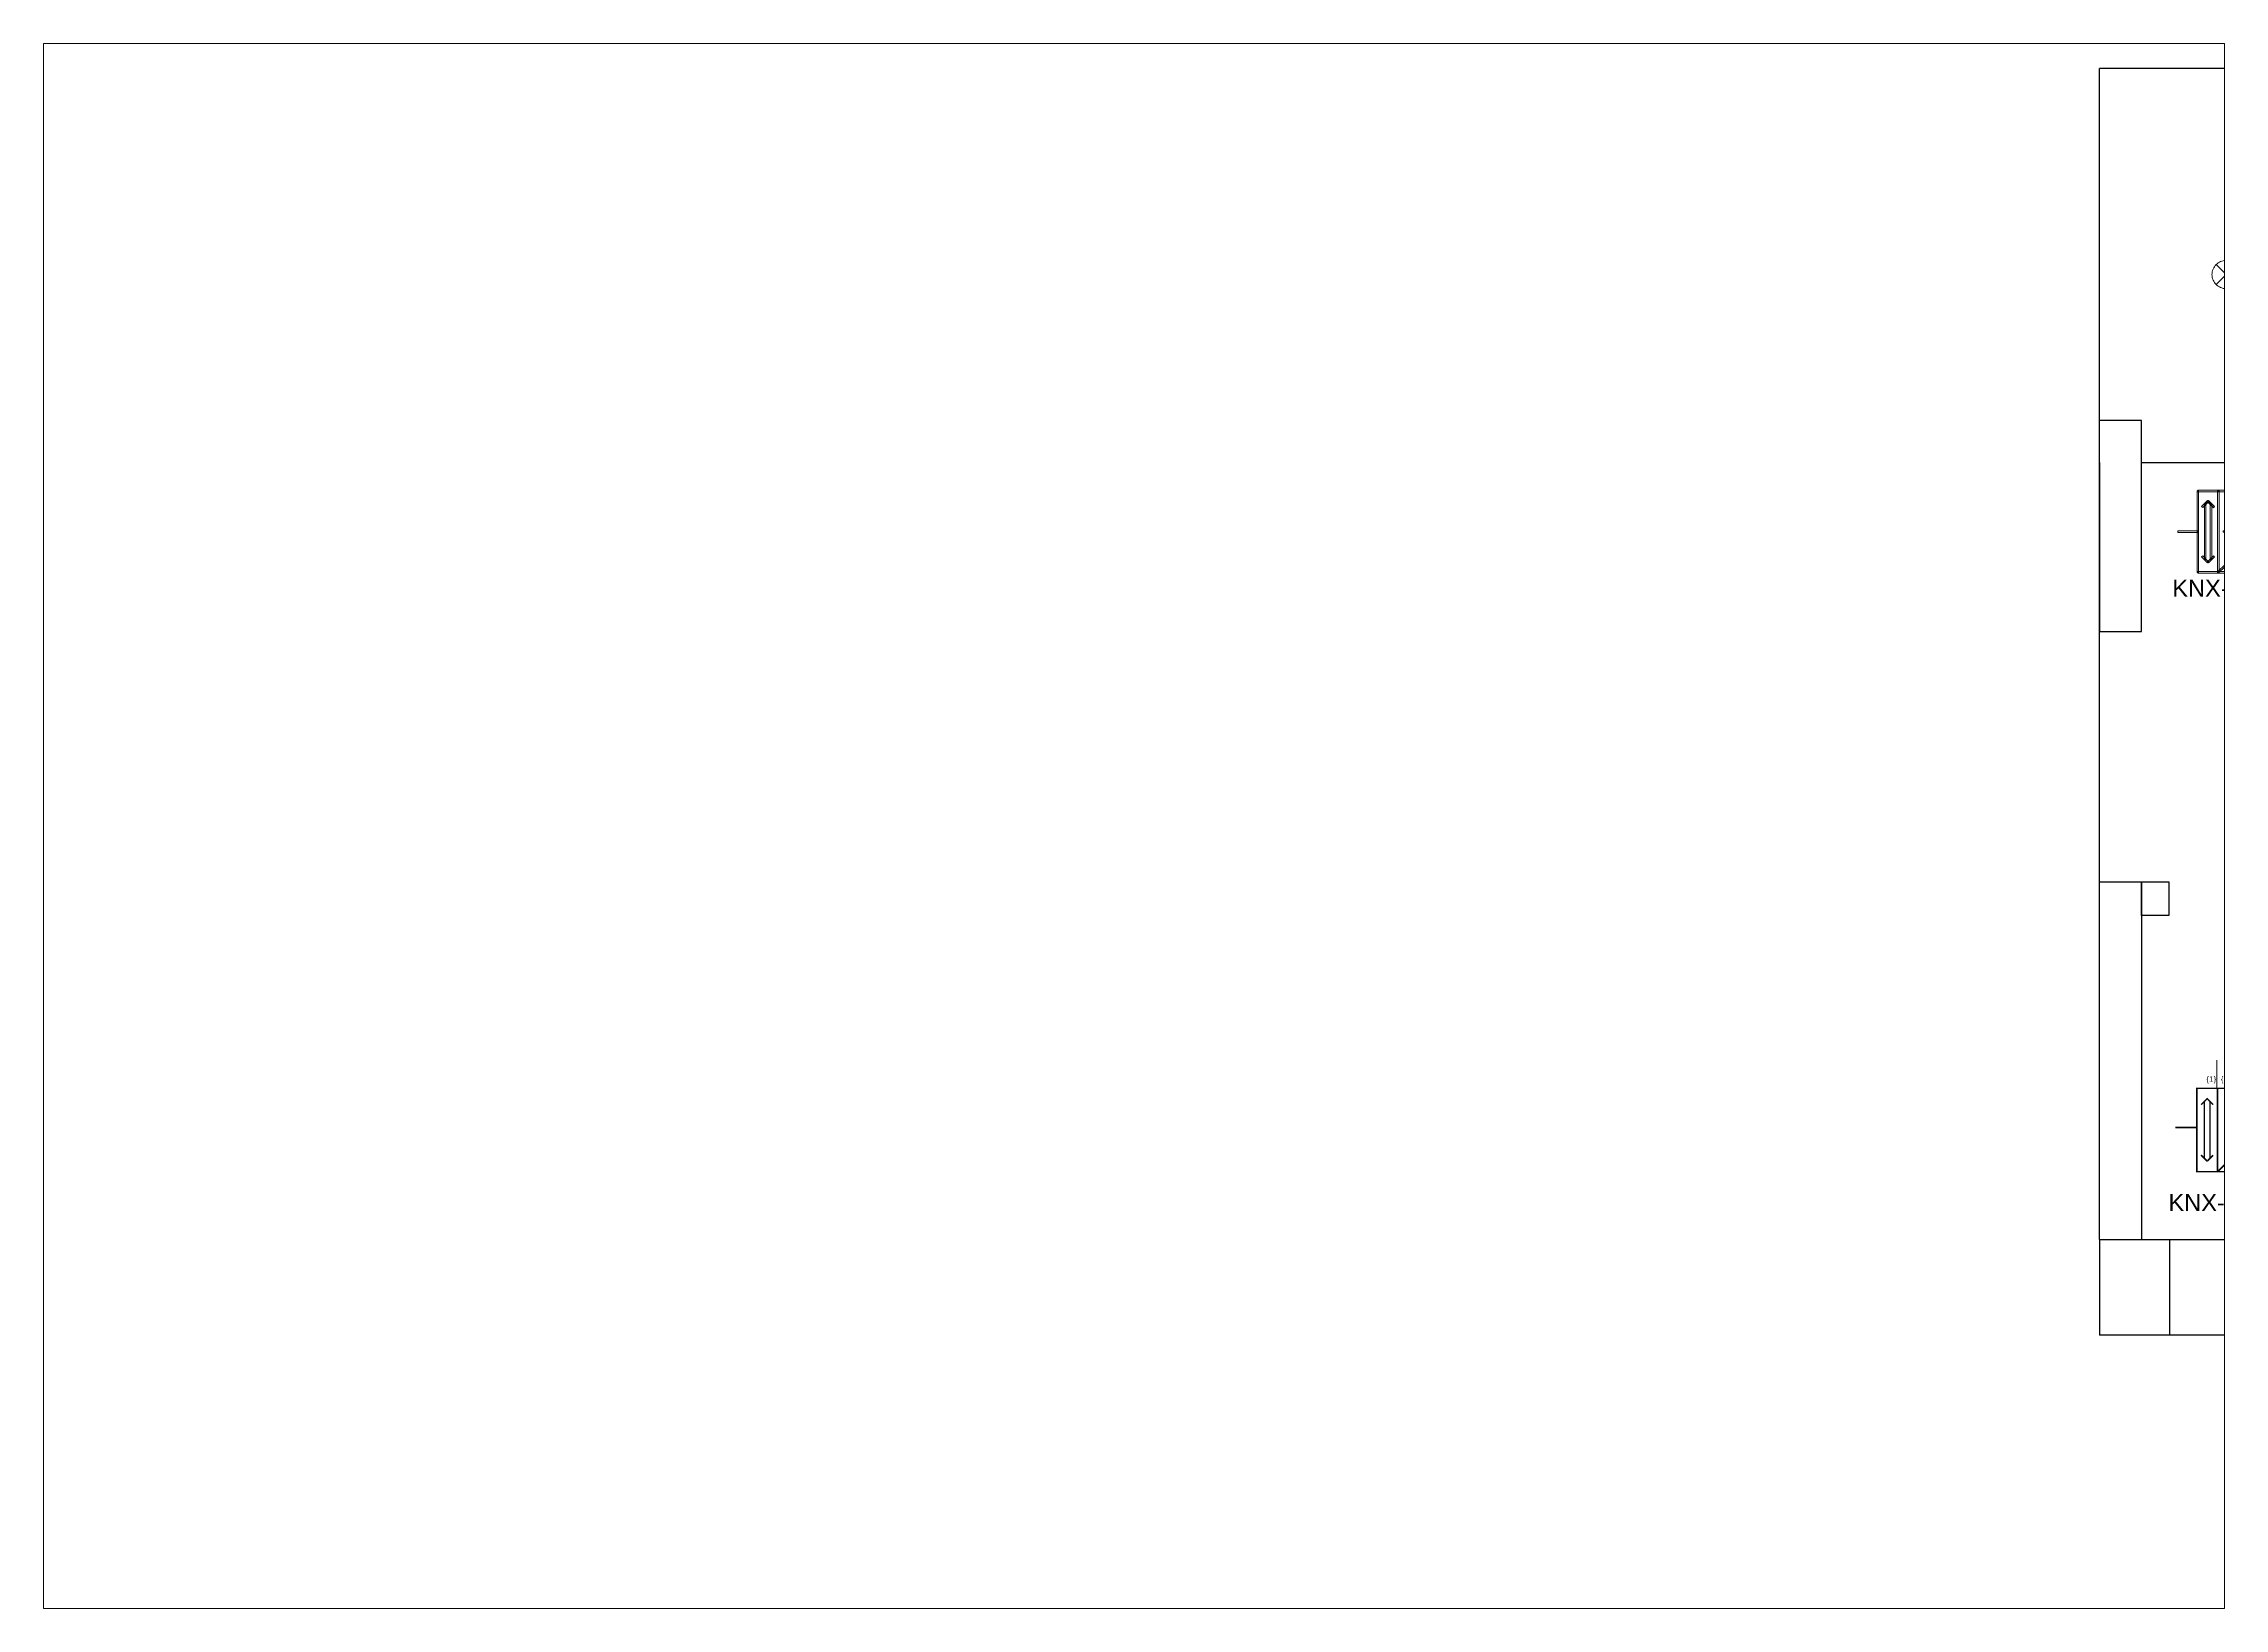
# Paper-space layout 'ISO A1 Layout' of a CAD drawing. Header units: millimetres. Extents: x 23 to 819, y 11 to 582.
# The model-space entities are those that its viewports show. They can reach past a viewport. Long polylines and large blocks are cut down to what shows.
import ezdxf

# ---------------------------------------------------------------- set-up
doc = ezdxf.new("R2010")
doc.units = ezdxf.units.MM
doc.header["$LTSCALE"] = 10
for name, pattern in [('ACAD_ISO02W100', [15, 12, -3]), ('ACAD_ISO10W100', [18, 12, -3, 0, -3]), ('AI-Linetype-20', [32.166085, 21.44411, -3.573992, 3.573992, -3.573992])]:
    doc.linetypes.add(name, pattern=pattern)
for name, color, linetype in [('01-EG-HW-Walls', 7, 'Continuous'), ('02-EG-HW-Windows', 7, 'Continuous'), ('03-EG-HW-Light_Schematic', 7, 'Continuous'), ('06-EG-HW-Smart_Schematic', 7, 'Continuous')]:
    doc.layers.add(name, color=color, linetype=linetype)
doc.layers.add('Viewport', color=5, linetype='Continuous', plot=False)
doc.styles.get("Standard").update_dxf_attribs({"font": 'Arial.ttf'})

msp = doc.modelspace()

# ---------------------------------------------------------------- linework, layer by layer
at = {"color": 7}
msp.add_lwpolyline([(25304, 22325.7), (25400.9, 22325.7), (25400.9, 22206.1), (25304, 22206.1)], close=True, dxfattribs=at)
at = {"layer": '01-EG-HW-Walls', "color": 7, "linetype": 'ACAD_ISO10W100'}
for p in [(25154, 22325.7), (27714, 25215.7)]:
    msp.add_line(p, (25154, 25215.7), dxfattribs=at)
at = {"layer": '01-EG-HW-Walls', "color": 7}
for p, q in [((25304, 23965.7), (25154, 23965.7)), ((25154, 21055.7), (25154, 20715.7))]:
    msp.add_line(p, q, dxfattribs=at)
at = {"layer": '01-EG-HW-Walls', "color": 7, "linetype": 'ACAD_ISO02W100'}
msp.add_line((25304, 23815.7), (26434, 23815.7), dxfattribs=at)
at = {"layer": '01-EG-HW-Walls', "color": 7}
for points in [[(25304, 25215.7), (25154, 25215.7)], [(25154, 23815.7), (25154, 23215.7), (25304, 23215.7), (25304, 23965.7)], [(25154, 21055.7), (25154, 22325.7), (25304, 22325.7), (25304, 21055.7)], [(25154, 21055.7), (27714, 21055.7)], [(27714, 20715.7), (25154, 20715.7)]]:
    msp.add_lwpolyline(points, dxfattribs=at)
at = {"layer": '02-EG-HW-Windows', "color": 7}
msp.add_lwpolyline([(25404, 21055.7), (26504, 21055.7), (26504, 20715.7), (25404, 20715.7)], close=True, dxfattribs=at)
at = {"layer": '03-EG-HW-Light_Schematic', "color": 7, "lineweight": 20}
for p, q in [((25568.7, 24448.6), (25639.4, 24519.3)), ((25568.7, 24519.3), (25639.4, 24448.6)), ((25613.3, 22607.8), (25613.3, 22507.8)), ((25613.3, 22593.2), (25684, 22522.5)), ((25684, 22593.2), (25613.3, 22522.5))]:
    msp.add_line(p, q, dxfattribs=at)
msp.add_circle((25604, 24483.9), 50, dxfattribs=at)
at = {"layer": '06-EG-HW-Smart_Schematic', "color": 3, "linetype": 'AI-Linetype-20', "lineweight": 15}
for p, q in [((25604, 24333.9), (25604, 24433.9)), ((25604, 24333.9), (26176.9, 24333.9)), ((25621.6, 21592.6), (25621.6, 22098.4)), ((25621.6, 22098.4), (25969.6, 22098.4)), ((25571.6, 21592.6), (25571.6, 21692.6))]:
    msp.add_line(p, q, dxfattribs=at)
at = {"layer": '06-EG-HW-Smart_Schematic', "color": 7, "linetype": 'Continuous', "lineweight": 15, "const_width": 5.48}
for points in [[(25500, 21592.6), (25573.7, 21592.6), (25573.7, 21296.6), (25500, 21296.6), (25500, 21592.6)], [(25536.9, 21555.8), (25515.7, 21534.7), (25536.9, 21555.8), (25558, 21534.7), (25536.9, 21555.8)], [(25526.7, 21545.6), (25526.7, 21344.4)], [(25547, 21545.6), (25547, 21344.4)], [(25573.7, 21592.6), (25869.6, 21592.6), (25869.6, 21296.6), (25573.7, 21296.6), (25573.7, 21592.6)], [(25869.6, 21592.6), (25574.4, 21296.6)], [(25424.1, 21453.2), (25499.3, 21453.2)], [(25536.9, 21333.4), (25515.7, 21355.3)], [(25558, 21355.3), (25536.9, 21333.4)]]:
    msp.add_lwpolyline(points, dxfattribs=at)
at = {"layer": '06-EG-HW-Smart_Schematic', "color": 7, "linetype": 'Continuous', "lineweight": 15}
for points in [[(25506.6, 23425.7), (25506.6, 23425.7), (25501.2, 23425.7), (25501.2, 23425.7), (25501.2, 23425.7), (25501.2, 23425.7), (25501.2, 23715), (25501.2, 23715), (25501.2, 23715), (25501.2, 23715), (25506.6, 23715), (25506.6, 23715), (25506.6, 23715), (25506.6, 23715), (25506.6, 23425.7), (25506.6, 23425.7)], [(25503.9, 23712.3), (25503.9, 23712.3), (25503.9, 23717.7), (25503.9, 23717.7), (25503.9, 23717.7), (25503.9, 23717.7), (25576.6, 23717.7), (25576.6, 23717.7), (25576.6, 23717.7), (25576.6, 23717.7), (25576.6, 23712.3), (25576.6, 23712.3), (25576.6, 23712.3), (25576.6, 23712.3), (25503.9, 23712.3), (25503.9, 23712.3)], [(25579.3, 23425.7), (25579.3, 23425.7), (25573.9, 23425.7), (25573.9, 23425.7), (25573.9, 23425.7), (25573.9, 23425.7), (25573.9, 23715), (25573.9, 23715), (25573.9, 23715), (25573.9, 23715), (25579.3, 23715), (25579.3, 23715), (25579.3, 23715), (25579.3, 23715), (25579.3, 23425.7), (25579.3, 23425.7)], [(25573.9, 23715), (25573.9, 23715), (25579.3, 23715), (25579.3, 23715), (25579.3, 23715), (25579.3, 23715), (25579.3, 23425.7), (25579.3, 23425.7), (25579.3, 23425.7), (25579.3, 23425.7), (25573.9, 23425.7), (25573.9, 23425.7), (25573.9, 23425.7), (25573.9, 23425.7), (25573.9, 23715), (25573.9, 23715)], [(25863.2, 23716.1), (25863.2, 23716.1), (25867, 23712.3), (25867, 23712.3), (25867, 23712.3), (25867, 23712.3), (25580, 23426.1), (25580, 23426.1), (25580, 23426.1), (25580, 23426.1), (25576.3, 23429.9), (25576.3, 23429.9), (25576.3, 23429.9), (25576.3, 23429.9), (25863.2, 23716.1), (25863.2, 23716.1)], [(25576.6, 23712.3), (25576.6, 23712.3), (25576.6, 23717.7), (25576.6, 23717.7), (25576.6, 23717.7), (25576.6, 23717.7), (25865.9, 23717.7), (25865.9, 23717.7), (25865.9, 23717.7), (25865.9, 23717.7), (25865.9, 23712.3), (25865.9, 23712.3), (25865.9, 23712.3), (25865.9, 23712.3), (25576.6, 23712.3), (25576.6, 23712.3)], [(25521.2, 23655.7), (25521.2, 23655.7), (25517.3, 23659.4), (25517.3, 23659.4), (25517.3, 23659.4), (25517.3, 23659.4), (25538, 23680.9), (25538, 23680.9), (25538, 23680.9), (25538, 23680.9), (25541.8, 23677.1), (25541.8, 23677.1), (25541.8, 23677.1), (25541.8, 23677.1), (25521.2, 23655.7), (25521.2, 23655.7)], [(25538, 23680.1), (25538, 23680.1), (25541.8, 23676.3), (25541.8, 23676.3), (25541.8, 23676.3), (25541.8, 23676.3), (25521.1, 23655.7), (25521.1, 23655.7), (25521.1, 23655.7), (25521.1, 23655.7), (25517.3, 23659.5), (25517.3, 23659.5), (25517.3, 23659.5), (25517.3, 23659.5), (25538, 23680.1), (25538, 23680.1)], [(25527.3, 23668.3), (25527.3, 23668.3), (25532.6, 23668.3), (25532.6, 23668.3), (25532.6, 23668.3), (25532.6, 23668.3), (25532.6, 23471.6), (25532.6, 23471.6), (25532.6, 23471.6), (25532.6, 23471.6), (25527.3, 23471.6), (25527.3, 23471.6), (25527.3, 23471.6), (25527.3, 23471.6), (25527.3, 23668.3), (25527.3, 23668.3)], [(25538, 23677.1), (25538, 23677.1), (25541.8, 23680.9), (25541.8, 23680.9), (25541.8, 23680.9), (25541.8, 23680.9), (25563.2, 23659.5), (25563.2, 23659.5), (25563.2, 23659.5), (25563.2, 23659.5), (25559.4, 23655.7), (25559.4, 23655.7), (25559.4, 23655.7), (25559.4, 23655.7), (25538, 23677.1), (25538, 23677.1)], [(25563.2, 23659.5), (25563.2, 23659.5), (25559.5, 23655.6), (25559.5, 23655.6), (25559.5, 23655.6), (25559.5, 23655.6), (25538, 23676.3), (25538, 23676.3), (25538, 23676.3), (25538, 23676.3), (25541.8, 23680.2), (25541.8, 23680.2), (25541.8, 23680.2), (25541.8, 23680.2), (25563.2, 23659.5), (25563.2, 23659.5)], [(25547.9, 23668.3), (25547.9, 23668.3), (25553.3, 23668.3), (25553.3, 23668.3), (25553.3, 23668.3), (25553.3, 23668.3), (25553.3, 23471.6), (25553.3, 23471.6), (25553.3, 23471.6), (25553.3, 23471.6), (25547.9, 23471.6), (25547.9, 23471.6), (25547.9, 23471.6), (25547.9, 23471.6), (25547.9, 23668.3), (25547.9, 23668.3)], [(25432.8, 23567.7), (25432.8, 23567.7), (25432.8, 23573), (25432.8, 23573), (25432.8, 23573), (25432.8, 23573), (25504.7, 23573), (25504.7, 23573), (25504.7, 23573), (25504.7, 23573), (25504.7, 23567.7), (25504.7, 23567.7), (25504.7, 23567.7), (25504.7, 23567.7), (25432.8, 23567.7), (25432.8, 23567.7)], [(25594.2, 23568.4), (25594.2, 23568.4), (25594.2, 23573.8), (25594.2, 23573.8), (25594.2, 23573.8), (25594.2, 23573.8), (25666.2, 23573.8), (25666.2, 23573.8), (25666.2, 23573.8), (25666.2, 23573.8), (25666.2, 23568.4), (25666.2, 23568.4), (25666.2, 23568.4), (25666.2, 23568.4), (25594.2, 23568.4), (25594.2, 23568.4)], [(25541.8, 23463.6), (25541.8, 23463.6), (25538, 23459.8), (25538, 23459.8), (25538, 23459.8), (25538, 23459.8), (25517.3, 23480.4), (25517.3, 23480.4), (25517.3, 23480.4), (25517.3, 23480.4), (25521.1, 23484.2), (25521.1, 23484.2), (25521.1, 23484.2), (25521.1, 23484.2), (25541.8, 23463.6), (25541.8, 23463.6)], [(25559.5, 23484.3), (25559.5, 23484.3), (25563.2, 23480.4), (25563.2, 23480.4), (25563.2, 23480.4), (25563.2, 23480.4), (25541.8, 23459.7), (25541.8, 23459.7), (25541.8, 23459.7), (25541.8, 23459.7), (25538, 23463.6), (25538, 23463.6), (25538, 23463.6), (25538, 23463.6), (25559.5, 23484.3), (25559.5, 23484.3)], [(25576.6, 23428.4), (25576.6, 23428.4), (25576.6, 23423), (25576.6, 23423), (25576.6, 23423), (25576.6, 23423), (25503.9, 23423), (25503.9, 23423), (25503.9, 23423), (25503.9, 23423), (25503.9, 23428.4), (25503.9, 23428.4), (25503.9, 23428.4), (25503.9, 23428.4), (25576.6, 23428.4), (25576.6, 23428.4)], [(25865.9, 23428.4), (25865.9, 23428.4), (25865.9, 23423), (25865.9, 23423), (25865.9, 23423), (25865.9, 23423), (25576.6, 23423), (25576.6, 23423), (25576.6, 23423), (25576.6, 23423), (25576.6, 23428.4), (25576.6, 23428.4), (25576.6, 23428.4), (25576.6, 23428.4), (25865.9, 23428.4), (25865.9, 23428.4)]]:
    msp.add_open_spline(points, degree=3, knots=[0, 0, 0, 0, 0.2, 0.2, 0.2, 0.2, 0.4, 0.4, 0.4, 0.4, 0.6, 0.6, 0.6, 0.6, 1, 1, 1, 1], dxfattribs=at)

# ---------------------------------------------------------------- texts
at = {"layer": '06-EG-HW-Smart_Schematic', "color": 7, "lineweight": 15, "attachment_point": 1}
for s, width, heights, insert, char_height in [('KNX-PS-01-HW', 508, [0], (25413, 23399.5), 60), ('\\{1\\}', 36, [0], (25534.6, 21635.8), 20), ('\\{2\\}', 36, [0], (25585.6, 21635.8), 20), ('\\{3\\}', 36, [0], (25635.6, 21635.8), 20), ('KNX-SWT-01-HW', 597, [62], (25399.4, 21216.8), 60)]:
    msp.add_mtext_dynamic_manual_height_columns(s, width=width, gutter_width=12.5, heights=heights, dxfattribs=dict(at, insert=insert, char_height=char_height))

psp = doc.layouts.new('ISO A1 Layout')

# ---------------------------------------------------------------- viewports
at = {"layer": 'Viewport', "color": 0, "view_target_point": (21726.09, 22524.66)}
psp.add_viewport(center=(420.92, 296.94), size=(795.15, 570.887), view_center_point=(0, 0), view_height=5559.7557, dxfattribs=at)

doc.saveas('drawing.dxf')
